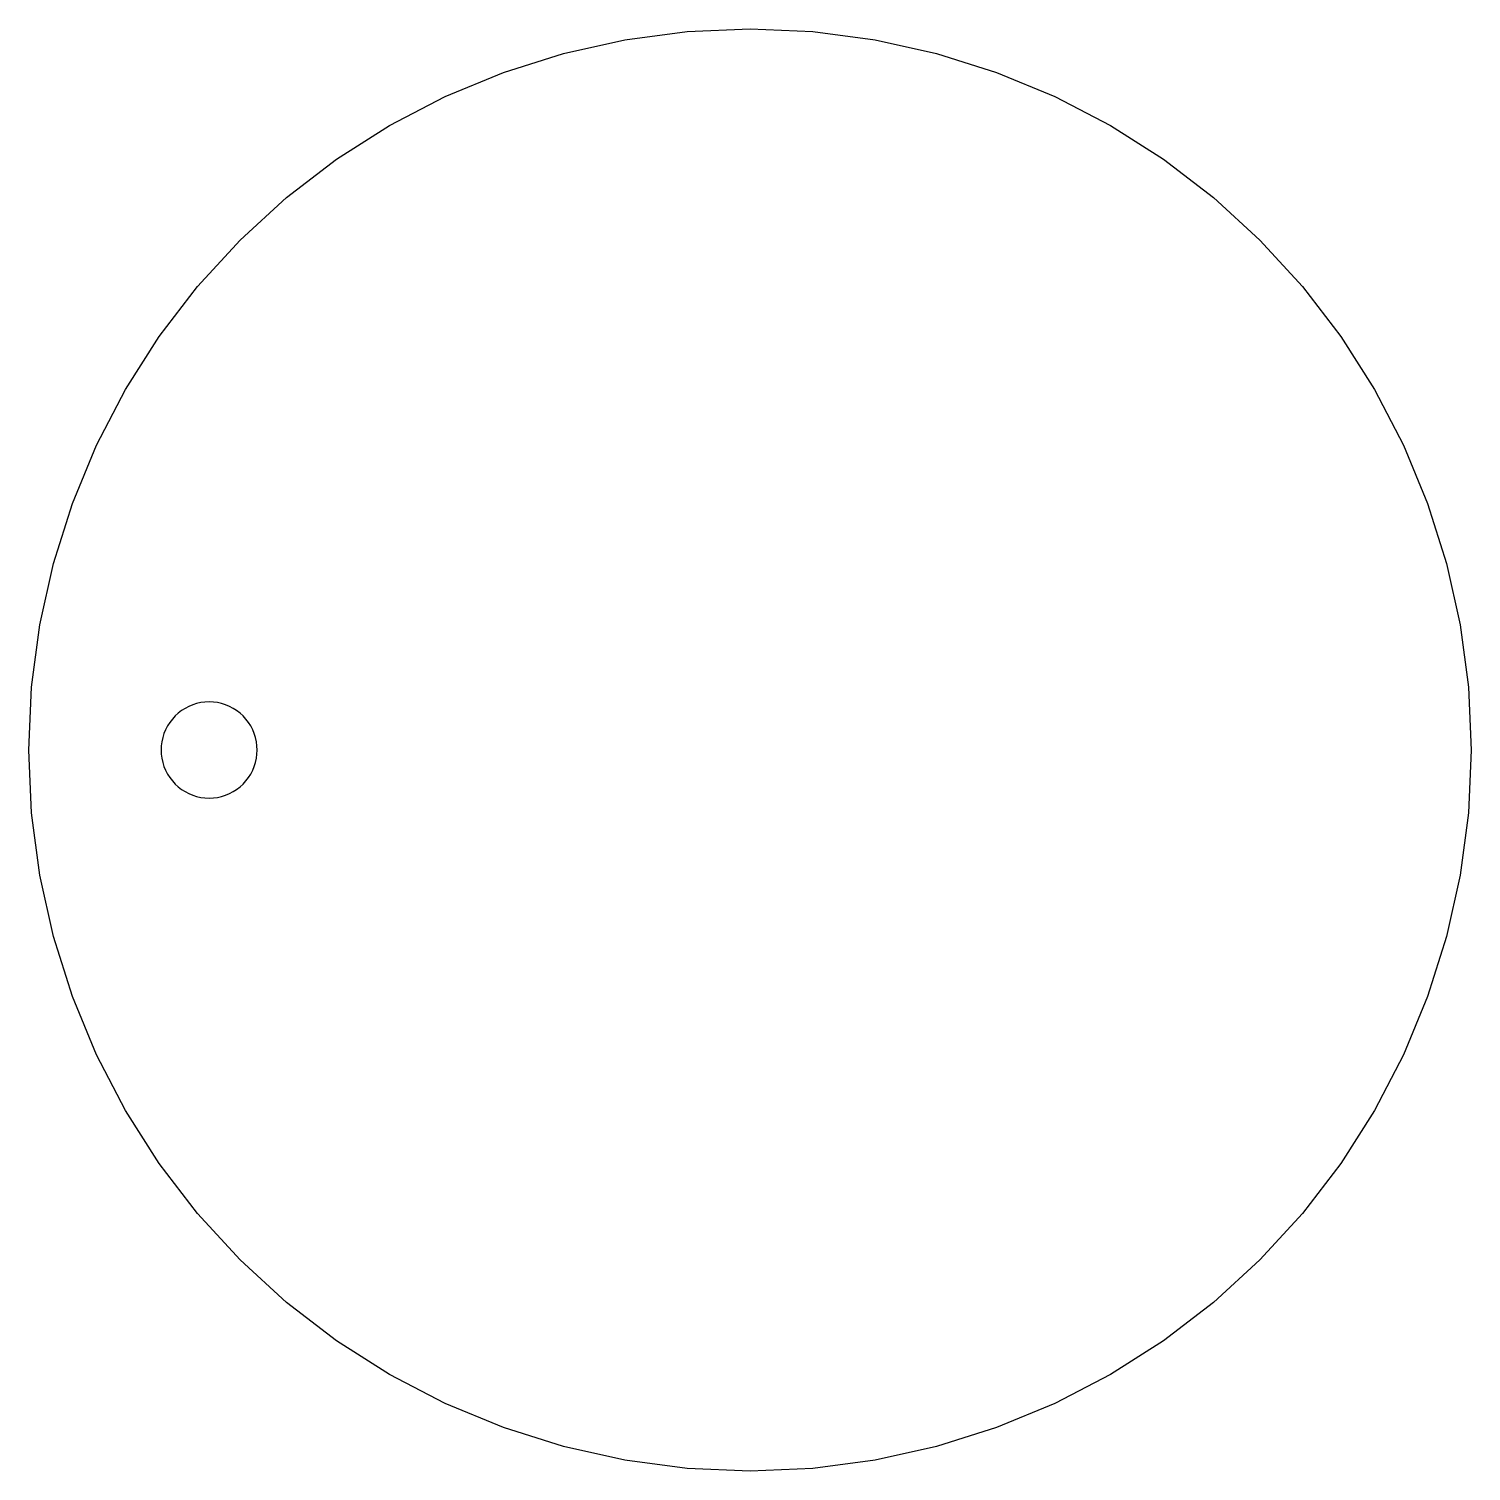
# Model space of a CAD drawing. Header units: metres. Extents: x -60 to 60, y -60 to 60.
import ezdxf

# ---------------------------------------------------------------- set-up
doc = ezdxf.new("R2010")
doc.units = ezdxf.units.M

msp = doc.modelspace()

# ---------------------------------------------------------------- linework, layer by layer
at = {"layer": 'AGUJEROS', "color": 2}
msp.add_lwpolyline([(-41.02, 0.35), (-41.06, 0.69), (-41.14, 1.04), (-41.24, 1.37), (-41.37, 1.69), (-41.54, 2), (-41.72, 2.29), (-41.94, 2.57), (-42.17, 2.83), (-42.43, 3.06), (-42.71, 3.28), (-43, 3.46), (-43.31, 3.63), (-43.63, 3.76), (-43.96, 3.86), (-44.31, 3.94), (-44.65, 3.98), (-45, 4), (-45.35, 3.98), (-45.69, 3.94), (-46.04, 3.86), (-46.37, 3.76), (-46.69, 3.63), (-47, 3.46), (-47.29, 3.28), (-47.57, 3.06), (-47.83, 2.83), (-48.06, 2.57), (-48.28, 2.29), (-48.46, 2), (-48.63, 1.69), (-48.76, 1.37), (-48.86, 1.04), (-48.94, 0.69), (-48.98, 0.35), (-49, 0), (-48.98, -0.35), (-48.94, -0.69), (-48.86, -1.04), (-48.76, -1.37), (-48.63, -1.69), (-48.46, -2), (-48.28, -2.29), (-48.06, -2.57), (-47.83, -2.83), (-47.57, -3.06), (-47.29, -3.28), (-47, -3.46), (-46.69, -3.63), (-46.37, -3.76), (-46.04, -3.86), (-45.69, -3.94), (-45.35, -3.98), (-45, -4), (-44.65, -3.98), (-44.31, -3.94), (-43.96, -3.86), (-43.63, -3.76), (-43.31, -3.63), (-43, -3.46), (-42.71, -3.28), (-42.43, -3.06), (-42.17, -2.83), (-41.94, -2.57), (-41.72, -2.29), (-41.54, -2), (-41.37, -1.69), (-41.24, -1.37), (-41.14, -1.04), (-41.06, -0.69), (-41.02, -0.35), (-41, 0), (-41.02, 0.35)], dxfattribs=at)
at = {"layer": 'PERFIL', "color": 1}
msp.add_lwpolyline([(56.38, -20.52), (54.38, -25.36), (51.96, -30), (49.15, -34.41), (45.96, -38.57), (42.43, -42.43), (38.57, -45.96), (34.41, -49.15), (30, -51.96), (25.36, -54.38), (20.52, -56.38), (15.53, -57.96), (10.42, -59.09), (5.23, -59.77), (0, -60), (-5.23, -59.77), (-10.42, -59.09), (-15.53, -57.96), (-20.52, -56.38), (-25.36, -54.38), (-30, -51.96), (-34.41, -49.15), (-38.57, -45.96), (-42.43, -42.43), (-45.96, -38.57), (-49.15, -34.41), (-51.96, -30), (-54.38, -25.36), (-56.38, -20.52), (-57.96, -15.53), (-59.09, -10.42), (-59.77, -5.23), (-60, 0), (-59.77, 5.23), (-59.09, 10.42), (-57.96, 15.53), (-56.38, 20.52), (-54.38, 25.36), (-51.96, 30), (-49.15, 34.41), (-45.96, 38.57), (-42.43, 42.43), (-38.57, 45.96), (-34.41, 49.15), (-30, 51.96), (-25.36, 54.38), (-20.52, 56.38), (-15.53, 57.96), (-10.42, 59.09), (-5.23, 59.77), (0, 60), (5.23, 59.77), (10.42, 59.09), (15.53, 57.96), (20.52, 56.38), (25.36, 54.38), (30, 51.96), (34.41, 49.15), (38.57, 45.96), (42.43, 42.43), (45.96, 38.57), (49.15, 34.41), (51.96, 30), (54.38, 25.36), (56.38, 20.52), (57.96, 15.53), (59.09, 10.42), (59.77, 5.23), (60, 0), (59.77, -5.23), (59.09, -10.42), (57.96, -15.53), (56.38, -20.52)], dxfattribs=at)

doc.saveas('drawing.dxf')
